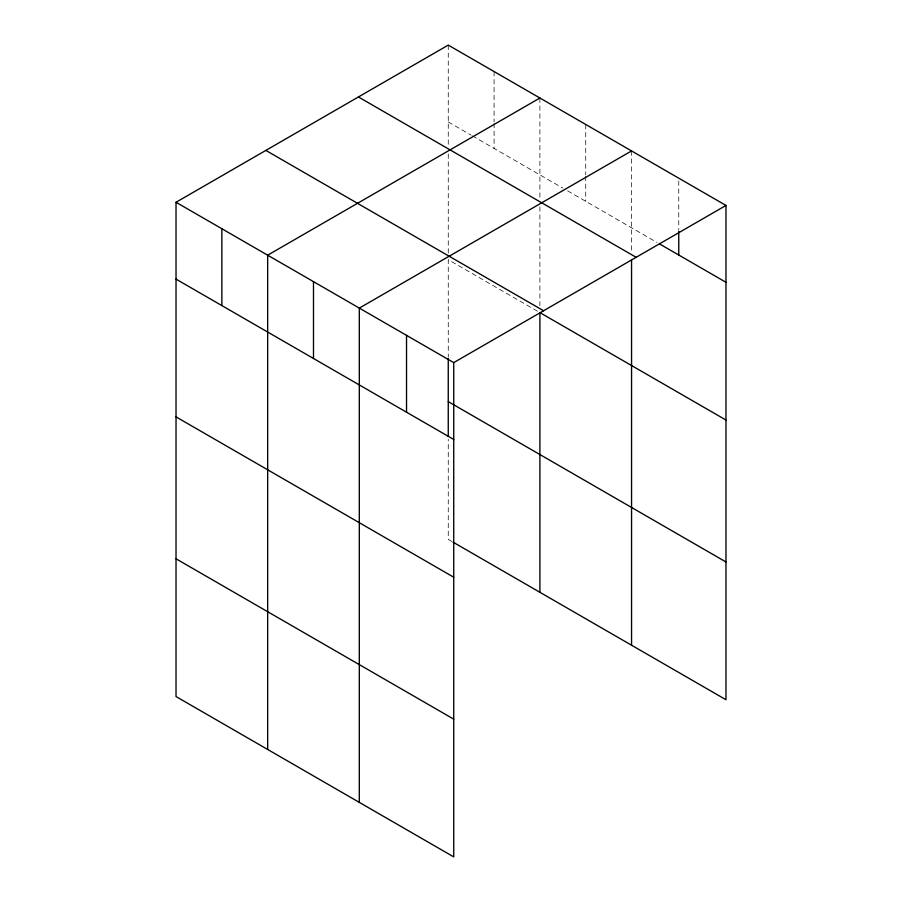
<?xml version="1.0" encoding="UTF-8"?>
<svg xmlns="http://www.w3.org/2000/svg" width="902" height="902" viewBox="0 0 902 902"><rect width="100%" height="100%" fill="white"/><g stroke="black" fill="none" stroke-linecap="round" stroke-linejoin="round"><path stroke-width="0.68" stroke-dasharray="4.51 3.38" d="M448.26 121.95L471.171 135.176M472.377 135.875L562.814 188.09M567.64 190.874L656.972 242.446M537.491 311.224L448.26 259.697L448.26 357.102M451.879 541.471L448.26 539.385L448.26 439.195M678.766 180.975L678.766 229.886M631.558 150.927L631.558 252.819M585.736 124.465L585.736 174.774M585.736 176.172L585.736 201.315M539.903 98.014L539.903 199.906M539.903 206.862L539.903 305.654M494.082 71.551L494.082 121.86M494.082 123.258L494.082 148.402M448.26 45.1L448.26 146.992M448.26 153.949L448.26 254.138"/><path stroke-width="1.35" d="M176.025 202.273L453.74 362.615L453.74 856.9L176.025 696.558L176.025 202.273L448.26 45.1L725.975 205.442L725.975 699.726L453.086 542.17M539.903 98.014L267.668 255.187L267.668 749.472M631.558 150.927L359.312 308.101L359.312 802.385M453.74 362.615L725.975 205.442M659.396 243.844L725.975 282.292M358.421 96.965L636.147 257.307M265.853 150.409L543.579 310.75M725.975 420.039L539.903 312.611L539.903 592.298M448.26 401.627L725.975 561.969M176.025 279.124L453.74 439.466M176.025 416.882L453.74 577.224M176.025 558.8L453.74 719.142M678.766 231.273L678.766 255.029M631.558 259.776L631.558 645.212M448.26 358.5L448.26 436.421M406.531 335.364L406.531 412.203M313.49 281.649L313.49 358.489M221.847 228.736L221.847 305.575"/></g></svg>
